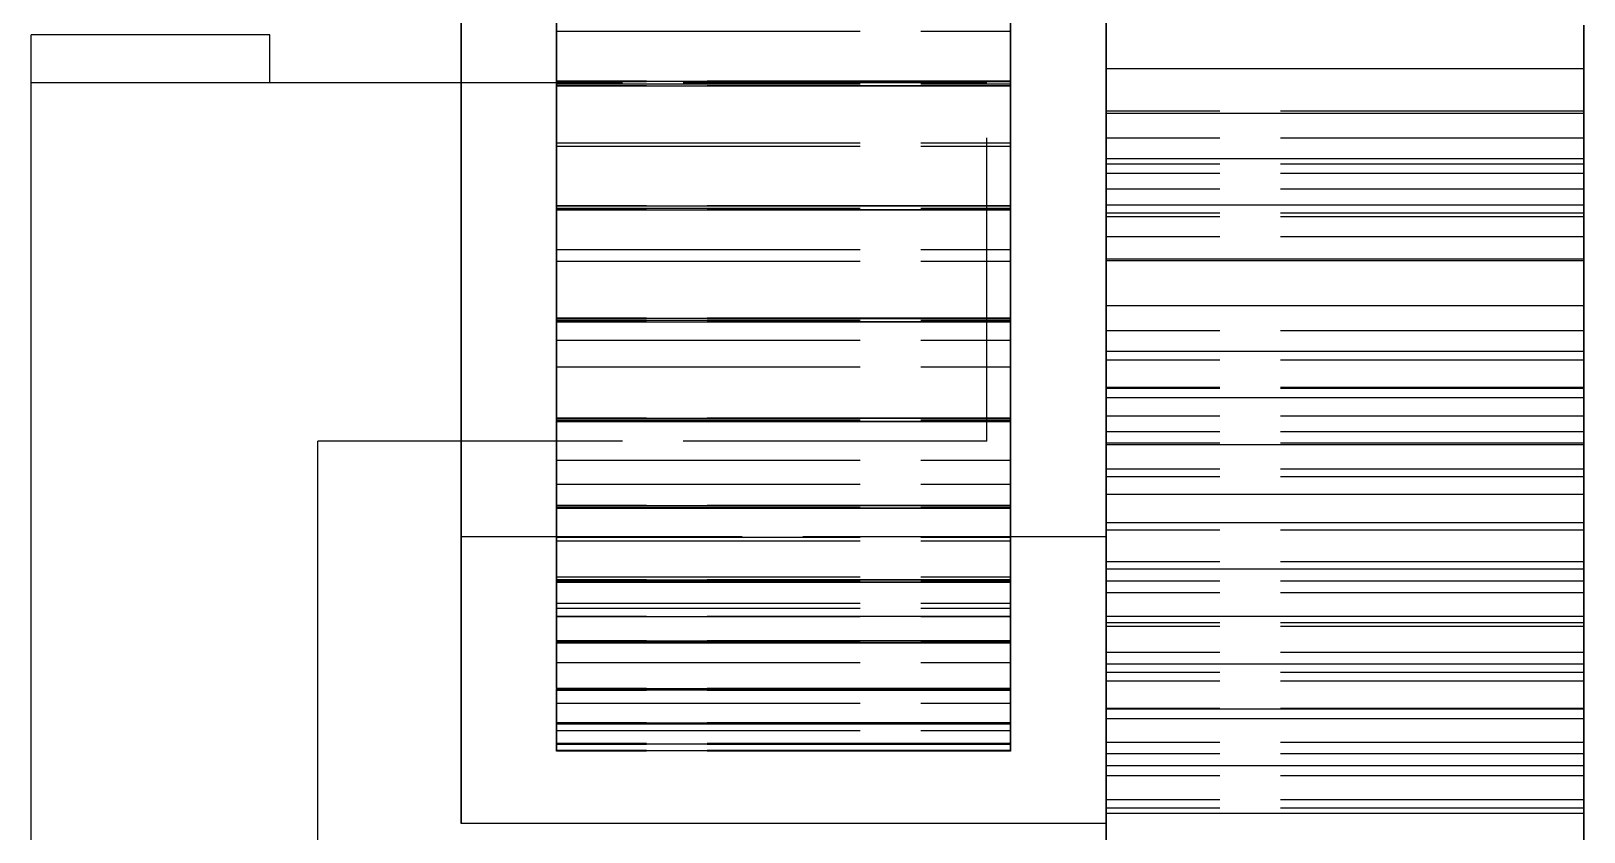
# Model space of a CAD drawing. Header units: millimetres. Extents: x -30 to 157, y -46 to 88.
# Drawn here: x 60.31 to 66.81, y -20.84 to -17.49 of the extents above; entities that cross this region are included whole.
import ezdxf

# ---------------------------------------------------------------- set-up
doc = ezdxf.new("R2010")
doc.units = ezdxf.units.MM
doc.linetypes.add('DASHED', pattern=[1.524, 1.27, -0.254])
doc.layers.add('HIDDEN', color=8, linetype='DASHED')
doc.layers.add('VISIBLE', color=7, linetype='CONTINUOUS')

msp = doc.modelspace()

# ---------------------------------------------------------------- linework, layer by layer
at = {"layer": 'HIDDEN'}
for points in [[(62.10936, -13.37919), (62.10936, -14.00148), (62.10936, -14.62376), (62.10936, -15.24605), (62.10936, -15.86834), (62.10936, -16.49063), (62.10936, -17.11292), (62.10936, -17.7352), (62.10936, -18.35749), (62.10936, -18.97978), (62.10936, -19.60207)], [(64.80936, -13.37919), (64.80936, -14.00148), (64.80936, -14.62376), (64.80936, -15.24605), (64.80936, -15.86834), (64.80936, -16.49063), (64.80936, -17.11292), (64.80936, -17.7352), (64.80936, -18.35749), (64.80936, -18.97978), (64.80936, -19.60207)], [(62.10936, -13.53785), (62.10936, -14.19824), (62.10936, -14.85862), (62.10936, -15.519), (62.10936, -16.17939), (62.10936, -16.83977), (62.10936, -17.50015), (62.10936, -18.16053), (62.10936, -18.82092), (62.10936, -19.4813), (62.10936, -20.14168), (62.10936, -20.80207)], [(64.80936, -13.53785), (64.80936, -14.19824), (64.80936, -14.85862), (64.80936, -15.519), (64.80936, -16.17939), (64.80936, -16.83977), (64.80936, -17.50015), (64.80936, -18.16053), (64.80936, -18.82092), (64.80936, -19.4813), (64.80936, -20.14168), (64.80936, -20.80207)], [(62.10936, -19.60207), (62.10936, -19.29092), (62.10936, -18.97978), (62.10936, -18.66864), (62.10936, -18.35749), (62.10936, -18.04635), (62.10936, -17.7352), (62.10936, -17.42406), (62.10936, -17.11292), (62.10936, -16.80177), (62.10936, -16.49063), (62.10936, -16.17948), (62.10936, -15.86834), (62.10936, -15.5572), (62.10936, -15.24605), (62.10936, -14.93491), (62.10936, -14.62376), (62.10936, -14.31262), (62.10936, -14.00148), (62.10936, -13.69033)], [(64.80936, -19.60207), (64.80936, -19.29092), (64.80936, -18.97978), (64.80936, -18.66864), (64.80936, -18.35749), (64.80936, -18.04635), (64.80936, -17.7352), (64.80936, -17.42406), (64.80936, -17.11292), (64.80936, -16.80177), (64.80936, -16.49063), (64.80936, -16.17948), (64.80936, -15.86834), (64.80936, -15.5572), (64.80936, -15.24605), (64.80936, -14.93491), (64.80936, -14.62376), (64.80936, -14.31262), (64.80936, -14.00148), (64.80936, -13.69033)], [(64.80936, -20.80207), (64.80936, -20.47188), (64.80936, -20.14168), (64.80936, -19.81149), (64.80936, -19.4813), (64.80936, -19.15111), (64.80936, -18.82092), (64.80936, -18.49073), (64.80936, -18.16053), (64.80936, -17.83034), (64.80936, -17.50015), (64.80936, -17.16996), (64.80936, -16.83977), (64.80936, -16.50958), (64.80936, -16.17939), (64.80936, -15.84919), (64.80936, -15.519), (64.80936, -15.18881), (64.80936, -14.85862), (64.80936, -14.52843), (64.80936, -14.19824), (64.80936, -13.86804)], [(62.50936, -16.95533), (62.50936, -17.48575)], [(62.50936, -17.48575), (62.50936, -16.95533)], [(64.40936, -16.95533), (64.40936, -17.48575)], [(64.40936, -17.48575), (64.40936, -16.95533)], [(62.50936, -17.69585), (62.50936, -17.40893)], [(62.50936, -17.40893), (62.50936, -17.69585)], [(64.40936, -17.69585), (64.40936, -17.40893)], [(64.40936, -17.40893), (64.40936, -17.69585)], [(64.80936, -17.46104), (64.80936, -17.64438)], [(66.80936, -17.46104), (66.80936, -17.64438)], [(60.30936, -17.70207), (60.30936, -17.50207)], [(60.30936, -17.70207), (60.30936, -17.50207)], [(60.30936, -17.70207), (60.30936, -17.50207)], [(60.30936, -17.70207), (60.30936, -17.50207)], [(60.30936, -17.70207), (60.30936, -17.50207)], [(61.30936, -17.50207), (60.30936, -17.50207)], [(61.30936, -17.50207), (60.30936, -17.50207)], [(61.30936, -17.50207), (60.30936, -17.50207)], [(61.30936, -17.50207), (60.30936, -17.50207)], [(61.30936, -17.50207), (60.30936, -17.50207)], [(61.30936, -17.70207), (61.30936, -17.50207)], [(61.30936, -17.70207), (61.30936, -17.50207)], [(61.30936, -17.70207), (61.30936, -17.50207)], [(61.30936, -17.70207), (61.30936, -17.50207)], [(61.30936, -17.70207), (61.30936, -17.50207)], [(62.50936, -17.48575), (62.50936, -17.96744)], [(62.50936, -17.96744), (62.50936, -17.48575)], [(62.50936, -17.48575), (64.40936, -17.48575)], [(62.50936, -17.48575), (64.40936, -17.48575)], [(64.40936, -17.48575), (64.40936, -17.96744)], [(64.40936, -17.96744), (64.40936, -17.48575)], [(64.80936, -17.64438), (64.80936, -17.83106)], [(66.80936, -17.64438), (64.80936, -17.64438)], [(66.80936, -17.64438), (66.80936, -17.83106)], [(60.30936, -22.70207), (60.30936, -17.70207)], [(64.30936, -17.70207), (60.30936, -17.70207)], [(61.30936, -17.70207), (60.30936, -17.70207)], [(61.30936, -17.70207), (60.30936, -17.70207)], [(61.30936, -17.70207), (60.30936, -17.70207)], [(61.30936, -17.70207), (60.30936, -17.70207)], [(61.30936, -17.70207), (60.30936, -17.70207)], [(61.30936, -17.70207), (60.30936, -17.70207)], [(64.30936, -17.70207), (62.10936, -17.70207)], [(62.50936, -17.69585), (62.50936, -17.69757)], [(62.50936, -17.69585), (62.50936, -17.69757)], [(64.40936, -17.69585), (62.50936, -17.69585)], [(62.50936, -17.69585), (64.40936, -17.69585)], [(62.50936, -17.70592), (62.50936, -17.69757)], [(62.50936, -17.69757), (62.50936, -17.70592)], [(64.40936, -17.69757), (62.50936, -17.69757)], [(64.40936, -17.69757), (62.50936, -17.69757)], [(62.50936, -17.71593), (62.50936, -17.70592)], [(62.50936, -17.70592), (62.50936, -17.71593)], [(62.50936, -17.70592), (64.40936, -17.70592)], [(62.50936, -17.70592), (64.40936, -17.70592)], [(62.50936, -17.95355), (62.50936, -17.71431)], [(62.50936, -17.71431), (62.50936, -17.71593)], [(62.50936, -17.71431), (62.50936, -17.71593)], [(62.50936, -17.71431), (62.50936, -17.95355)], [(62.50936, -17.71431), (64.40936, -17.71431)], [(64.40936, -17.71431), (62.50936, -17.71431)], [(64.40936, -17.71593), (62.50936, -17.71593)], [(64.40936, -17.71593), (62.50936, -17.71593)], [(64.30936, -19.20207), (64.30936, -17.70207)], [(64.30936, -19.20207), (64.30936, -17.70207)], [(64.40936, -17.69585), (64.40936, -17.69757)], [(64.40936, -17.69585), (64.40936, -17.69757)], [(64.40936, -17.70592), (64.40936, -17.69757)], [(64.40936, -17.69757), (64.40936, -17.70592)], [(64.40936, -17.71593), (64.40936, -17.70592)], [(64.40936, -17.70592), (64.40936, -17.71593)], [(64.40936, -17.95355), (64.40936, -17.71431)], [(64.40936, -17.71431), (64.40936, -17.71593)], [(64.40936, -17.71431), (64.40936, -17.71593)], [(64.40936, -17.71431), (64.40936, -17.95355)], [(64.80936, -17.82145), (64.80936, -17.93373)], [(64.80936, -18.08161), (64.80936, -17.82145)], [(64.80936, -17.82145), (64.80936, -18.08161)], [(64.80936, -17.93373), (64.80936, -17.82145)], [(66.80936, -17.82145), (64.80936, -17.82145)], [(66.80936, -17.82145), (64.80936, -17.82145)], [(64.80936, -17.83106), (64.80936, -18.02088)], [(66.80936, -17.83106), (64.80936, -17.83106)], [(66.80936, -17.82145), (66.80936, -17.93373)], [(66.80936, -18.08161), (66.80936, -17.82145)], [(66.80936, -17.82145), (66.80936, -18.08161)], [(66.80936, -17.93373), (66.80936, -17.82145)], [(66.80936, -17.83106), (66.80936, -18.02088)], [(64.80936, -17.93373), (64.80936, -18.04214)], [(64.80936, -18.04214), (64.80936, -17.93373)], [(66.80936, -17.93373), (64.80936, -17.93373)], [(66.80936, -17.93373), (64.80936, -17.93373)], [(66.80936, -17.93373), (66.80936, -18.04214)], [(66.80936, -18.04214), (66.80936, -17.93373)], [(62.50936, -18.21699), (62.50936, -17.95355)], [(62.50936, -17.95355), (62.50936, -18.21699)], [(62.50936, -17.95355), (64.40936, -17.95355)], [(62.50936, -17.95355), (64.40936, -17.95355)], [(62.50936, -17.96744), (62.50936, -18.39904)], [(62.50936, -18.39904), (62.50936, -17.96744)], [(62.50936, -17.96744), (64.40936, -17.96744)], [(62.50936, -17.96744), (64.40936, -17.96744)], [(64.40936, -18.21699), (64.40936, -17.95355)], [(64.40936, -17.95355), (64.40936, -18.21699)], [(64.40936, -17.96744), (64.40936, -18.39904)], [(64.40936, -18.39904), (64.40936, -17.96744)], [(64.80936, -18.02088), (64.80936, -18.2137)], [(66.80936, -18.02088), (64.80936, -18.02088)], [(64.80936, -18.04214), (64.80936, -18.14688)], [(64.80936, -18.14688), (64.80936, -18.04214)], [(66.80936, -18.04214), (64.80936, -18.04214)], [(66.80936, -18.04214), (64.80936, -18.04214)], [(66.80936, -18.02088), (66.80936, -18.2137)], [(66.80936, -18.04214), (66.80936, -18.14688)], [(66.80936, -18.14688), (66.80936, -18.04214)], [(64.80936, -18.26274), (64.80936, -18.08161)], [(64.80936, -18.08161), (64.80936, -18.26274)], [(66.80936, -18.08161), (64.80936, -18.08161)], [(66.80936, -18.08161), (64.80936, -18.08161)], [(66.80936, -18.26274), (66.80936, -18.08161)], [(66.80936, -18.08161), (66.80936, -18.26274)], [(64.80936, -18.14688), (64.80936, -18.24814)], [(64.80936, -18.24814), (64.80936, -18.14688)], [(66.80936, -18.14688), (64.80936, -18.14688)], [(66.80936, -18.14688), (64.80936, -18.14688)], [(66.80936, -18.14688), (66.80936, -18.24814)], [(66.80936, -18.24814), (66.80936, -18.14688)], [(62.50936, -18.21699), (62.50936, -18.21875)], [(62.50936, -18.21699), (62.50936, -18.21875)], [(64.40936, -18.21699), (62.50936, -18.21699)], [(62.50936, -18.21699), (64.40936, -18.21699)], [(62.50936, -18.22623), (62.50936, -18.21875)], [(62.50936, -18.21875), (62.50936, -18.22623)], [(64.40936, -18.21875), (62.50936, -18.21875)], [(64.40936, -18.21875), (62.50936, -18.21875)], [(62.50936, -18.23543), (62.50936, -18.22623)], [(62.50936, -18.22623), (62.50936, -18.23543)], [(62.50936, -18.22623), (64.40936, -18.22623)], [(62.50936, -18.22623), (64.40936, -18.22623)], [(62.50936, -18.44812), (62.50936, -18.23376)], [(62.50936, -18.23376), (62.50936, -18.23543)], [(62.50936, -18.23376), (62.50936, -18.23543)], [(62.50936, -18.23376), (62.50936, -18.44812)], [(62.50936, -18.23376), (64.40936, -18.23376)], [(64.40936, -18.23376), (62.50936, -18.23376)], [(64.40936, -18.23543), (62.50936, -18.23543)], [(64.40936, -18.23543), (62.50936, -18.23543)], [(64.40936, -18.21699), (64.40936, -18.21875)], [(64.40936, -18.21699), (64.40936, -18.21875)], [(64.40936, -18.22623), (64.40936, -18.21875)], [(64.40936, -18.21875), (64.40936, -18.22623)], [(64.40936, -18.23543), (64.40936, -18.22623)], [(64.40936, -18.22623), (64.40936, -18.23543)], [(64.40936, -18.44812), (64.40936, -18.23376)], [(64.40936, -18.23376), (64.40936, -18.23543)], [(64.40936, -18.23376), (64.40936, -18.23543)], [(64.40936, -18.23376), (64.40936, -18.44812)], [(64.80936, -18.2137), (64.80936, -18.44062)], [(66.80936, -18.2137), (64.80936, -18.2137)], [(64.80936, -18.24814), (64.80936, -18.34602)], [(64.80936, -18.34602), (64.80936, -18.24814)], [(66.80936, -18.24814), (64.80936, -18.24814)], [(66.80936, -18.24814), (64.80936, -18.24814)], [(64.80936, -18.44062), (64.80936, -18.26274)], [(64.80936, -18.26274), (64.80936, -18.44743)], [(66.80936, -18.26274), (64.80936, -18.26274)], [(66.80936, -18.26274), (64.80936, -18.26274)], [(66.80936, -18.2137), (66.80936, -18.44062)], [(66.80936, -18.24814), (66.80936, -18.34602)], [(66.80936, -18.34602), (66.80936, -18.24814)], [(66.80936, -18.44062), (66.80936, -18.26274)], [(66.80936, -18.26274), (66.80936, -18.44743)], [(64.80936, -18.34602), (64.80936, -18.44062)], [(64.80936, -18.44062), (64.80936, -18.34602)], [(66.80936, -18.34602), (64.80936, -18.34602)], [(66.80936, -18.34602), (64.80936, -18.34602)], [(66.80936, -18.34602), (66.80936, -18.44062)], [(66.80936, -18.44062), (66.80936, -18.34602)], [(62.50936, -18.39904), (62.50936, -18.77937)], [(62.50936, -18.77937), (62.50936, -18.39904)], [(62.50936, -18.39904), (64.40936, -18.39904)], [(62.50936, -18.39904), (64.40936, -18.39904)], [(62.50936, -18.68736), (62.50936, -18.44812)], [(62.50936, -18.44812), (62.50936, -18.68736)], [(62.50936, -18.44812), (64.40936, -18.44812)], [(62.50936, -18.44812), (64.40936, -18.44812)], [(64.40936, -18.39904), (64.40936, -18.77937)], [(64.40936, -18.77937), (64.40936, -18.39904)], [(64.40936, -18.68736), (64.40936, -18.44812)], [(64.40936, -18.44812), (64.40936, -18.68736)], [(66.80936, -18.44062), (64.80936, -18.44062)], [(64.80936, -18.44743), (64.80936, -18.63539)], [(66.80936, -18.44743), (64.80936, -18.44743)], [(66.80936, -18.44743), (66.80936, -18.63539)], [(64.80936, -18.63539), (64.80936, -18.8264)], [(66.80936, -18.63539), (64.80936, -18.63539)], [(66.80936, -18.63539), (66.80936, -18.8264)], [(62.50936, -18.68736), (62.50936, -18.68916)], [(62.50936, -18.68736), (62.50936, -18.68916)], [(64.40936, -18.68736), (62.50936, -18.68736)], [(62.50936, -18.68736), (64.40936, -18.68736)], [(62.50936, -18.69575), (62.50936, -18.68916)], [(62.50936, -18.68916), (62.50936, -18.69575)], [(64.40936, -18.68916), (62.50936, -18.68916)], [(64.40936, -18.68916), (62.50936, -18.68916)], [(62.50936, -18.7041), (62.50936, -18.69575)], [(62.50936, -18.69575), (62.50936, -18.7041)], [(62.50936, -18.69575), (64.40936, -18.69575)], [(62.50936, -18.69575), (64.40936, -18.69575)], [(62.50936, -18.89127), (62.50936, -18.70238)], [(62.50936, -18.70238), (62.50936, -18.7041)], [(62.50936, -18.70238), (62.50936, -18.7041)], [(62.50936, -18.70238), (62.50936, -18.89127)], [(62.50936, -18.70238), (64.40936, -18.70238)], [(64.40936, -18.70238), (62.50936, -18.70238)], [(64.40936, -18.7041), (62.50936, -18.7041)], [(64.40936, -18.7041), (62.50936, -18.7041)], [(64.40936, -18.68736), (64.40936, -18.68916)], [(64.40936, -18.68736), (64.40936, -18.68916)], [(64.40936, -18.69575), (64.40936, -18.68916)], [(64.40936, -18.68916), (64.40936, -18.69575)], [(64.40936, -18.7041), (64.40936, -18.69575)], [(64.40936, -18.69575), (64.40936, -18.7041)], [(64.40936, -18.89127), (64.40936, -18.70238)], [(64.40936, -18.70238), (64.40936, -18.7041)], [(64.40936, -18.70238), (64.40936, -18.7041)], [(64.40936, -18.70238), (64.40936, -18.89127)], [(62.50936, -18.77937), (62.50936, -19.10736)], [(62.50936, -19.10736), (62.50936, -18.77937)], [(62.50936, -18.77937), (64.40936, -18.77937)], [(62.50936, -18.77937), (64.40936, -18.77937)], [(64.40936, -18.77937), (64.40936, -19.10736)], [(64.40936, -19.10736), (64.40936, -18.77937)], [(64.80936, -18.73952), (64.80936, -18.8622)], [(64.80936, -18.97709), (64.80936, -18.73952)], [(64.80936, -18.73952), (64.80936, -18.97709)], [(64.80936, -18.8622), (64.80936, -18.73952)], [(66.80936, -18.73952), (64.80936, -18.73952)], [(66.80936, -18.73952), (64.80936, -18.73952)], [(66.80936, -18.73952), (66.80936, -18.8622)], [(66.80936, -18.97709), (66.80936, -18.73952)], [(66.80936, -18.73952), (66.80936, -18.97709)], [(66.80936, -18.8622), (66.80936, -18.73952)], [(64.80936, -18.8264), (64.80936, -19.0203)], [(66.80936, -18.8264), (64.80936, -18.8264)], [(66.80936, -18.8264), (66.80936, -19.0203)], [(62.50936, -19.10564), (62.50936, -18.89127)], [(62.50936, -18.89127), (62.50936, -19.10564)], [(62.50936, -18.89127), (64.40936, -18.89127)], [(62.50936, -18.89127), (64.40936, -18.89127)], [(64.40936, -19.10564), (64.40936, -18.89127)], [(64.40936, -18.89127), (64.40936, -19.10564)], [(64.80936, -18.8622), (64.80936, -18.98132)], [(64.80936, -18.98132), (64.80936, -18.8622)], [(66.80936, -18.8622), (64.80936, -18.8622)], [(66.80936, -18.8622), (64.80936, -18.8622)], [(66.80936, -18.8622), (66.80936, -18.98132)], [(66.80936, -18.98132), (66.80936, -18.8622)], [(64.80936, -19.16265), (64.80936, -18.97709)], [(64.80936, -18.97709), (64.80936, -19.16265)], [(66.80936, -18.97709), (64.80936, -18.97709)], [(66.80936, -18.97709), (64.80936, -18.97709)], [(66.80936, -19.16265), (66.80936, -18.97709)], [(66.80936, -18.97709), (66.80936, -19.16265)], [(64.80936, -18.98132), (64.80936, -19.09707)], [(64.80936, -19.09707), (64.80936, -18.98132)], [(66.80936, -18.98132), (64.80936, -18.98132)], [(66.80936, -18.98132), (64.80936, -18.98132)], [(64.80936, -19.0203), (64.80936, -19.21692)], [(66.80936, -19.0203), (64.80936, -19.0203)], [(66.80936, -18.98132), (66.80936, -19.09707)], [(66.80936, -19.09707), (66.80936, -18.98132)], [(66.80936, -19.0203), (66.80936, -19.21692)], [(62.50936, -19.10564), (62.50936, -19.10748)], [(62.50936, -19.10564), (62.50936, -19.10748)], [(64.40936, -19.10564), (62.50936, -19.10564)], [(62.50936, -19.10564), (64.40936, -19.10564)], [(62.50936, -19.10736), (62.50936, -19.38208)], [(62.50936, -19.38208), (62.50936, -19.10736)], [(62.50936, -19.10736), (64.40936, -19.10736)], [(62.50936, -19.10736), (64.40936, -19.10736)], [(62.50936, -19.11316), (62.50936, -19.10748)], [(62.50936, -19.10748), (62.50936, -19.11316)], [(64.40936, -19.10748), (62.50936, -19.10748)], [(64.40936, -19.10748), (62.50936, -19.10748)], [(64.40936, -19.10564), (64.40936, -19.10748)], [(64.40936, -19.10564), (64.40936, -19.10748)], [(64.40936, -19.10736), (64.40936, -19.38208)], [(64.40936, -19.38208), (64.40936, -19.10736)], [(64.40936, -19.11316), (64.40936, -19.10748)], [(64.40936, -19.10748), (64.40936, -19.11316)], [(64.80936, -19.09707), (64.80936, -19.2096)], [(64.80936, -19.2096), (64.80936, -19.09707)], [(66.80936, -19.09707), (64.80936, -19.09707)], [(66.80936, -19.09707), (64.80936, -19.09707)], [(66.80936, -19.09707), (66.80936, -19.2096)], [(66.80936, -19.2096), (66.80936, -19.09707)], [(62.50936, -19.12064), (62.50936, -19.11316)], [(62.50936, -19.11316), (62.50936, -19.12064)], [(62.50936, -19.11316), (64.40936, -19.11316)], [(62.50936, -19.11316), (64.40936, -19.11316)], [(62.50936, -19.28178), (62.50936, -19.11888)], [(62.50936, -19.11888), (62.50936, -19.12064)], [(62.50936, -19.11888), (62.50936, -19.12064)], [(62.50936, -19.11888), (62.50936, -19.28178)], [(62.50936, -19.11888), (64.40936, -19.11888)], [(64.40936, -19.11888), (62.50936, -19.11888)], [(64.40936, -19.12064), (62.50936, -19.12064)], [(64.40936, -19.12064), (62.50936, -19.12064)], [(64.40936, -19.12064), (64.40936, -19.11316)], [(64.40936, -19.11316), (64.40936, -19.12064)], [(64.40936, -19.28178), (64.40936, -19.11888)], [(64.40936, -19.11888), (64.40936, -19.12064)], [(64.40936, -19.11888), (64.40936, -19.12064)], [(64.40936, -19.11888), (64.40936, -19.28178)], [(64.80936, -19.35142), (64.80936, -19.16265)], [(64.80936, -19.16265), (64.80936, -19.35142)], [(66.80936, -19.16265), (64.80936, -19.16265)], [(66.80936, -19.16265), (64.80936, -19.16265)], [(66.80936, -19.35142), (66.80936, -19.16265)], [(66.80936, -19.16265), (66.80936, -19.35142)], [(64.30936, -19.20207), (61.50936, -19.20207)], [(61.50936, -21.20207), (61.50936, -19.20207)], [(64.30936, -19.20207), (62.10936, -19.20207)], [(64.80936, -19.2096), (64.80936, -19.31902)], [(64.80936, -19.31902), (64.80936, -19.2096)], [(66.80936, -19.2096), (64.80936, -19.2096)], [(66.80936, -19.2096), (64.80936, -19.2096)], [(64.80936, -19.21692), (64.80936, -19.42541)], [(66.80936, -19.21692), (64.80936, -19.21692)], [(66.80936, -19.2096), (66.80936, -19.31902)], [(66.80936, -19.31902), (66.80936, -19.2096)], [(66.80936, -19.21692), (66.80936, -19.42541)], [(62.50936, -19.47067), (62.50936, -19.28178)], [(62.50936, -19.28178), (62.50936, -19.47067)], [(62.50936, -19.28178), (64.40936, -19.28178)], [(62.50936, -19.28178), (64.40936, -19.28178)], [(64.40936, -19.47067), (64.40936, -19.28178)], [(64.40936, -19.28178), (64.40936, -19.47067)], [(64.80936, -19.31902), (64.80936, -19.42541)], [(64.80936, -19.42541), (64.80936, -19.31902)], [(66.80936, -19.31902), (64.80936, -19.31902)], [(66.80936, -19.31902), (64.80936, -19.31902)], [(64.80936, -19.42541), (64.80936, -19.35142)], [(64.80936, -19.35142), (64.80936, -19.54316)], [(66.80936, -19.35142), (64.80936, -19.35142)], [(66.80936, -19.35142), (64.80936, -19.35142)], [(66.80936, -19.31902), (66.80936, -19.42541)], [(66.80936, -19.42541), (66.80936, -19.31902)], [(66.80936, -19.42541), (66.80936, -19.35142)], [(66.80936, -19.35142), (66.80936, -19.54316)], [(62.50936, -19.38208), (62.50936, -19.60279)], [(62.50936, -19.60279), (62.50936, -19.38208)], [(62.50936, -19.38208), (64.40936, -19.38208)], [(62.50936, -19.38208), (64.40936, -19.38208)], [(64.40936, -19.38208), (64.40936, -19.60279)], [(64.40936, -19.60279), (64.40936, -19.38208)], [(66.80936, -19.42541), (64.80936, -19.42541)], [(62.50936, -19.47067), (62.50936, -19.47254)], [(62.50936, -19.47067), (62.50936, -19.47254)], [(64.40936, -19.47067), (62.50936, -19.47067)], [(62.50936, -19.47067), (64.40936, -19.47067)], [(62.50936, -19.4773), (62.50936, -19.47254)], [(62.50936, -19.47254), (62.50936, -19.4773)], [(64.40936, -19.47254), (62.50936, -19.47254)], [(64.40936, -19.47254), (62.50936, -19.47254)], [(62.50936, -19.48389), (62.50936, -19.4773)], [(62.50936, -19.4773), (62.50936, -19.48389)], [(62.50936, -19.4773), (64.40936, -19.4773)], [(62.50936, -19.4773), (64.40936, -19.4773)], [(62.50936, -19.61854), (62.50936, -19.48209)], [(62.50936, -19.48209), (62.50936, -19.48389)], [(62.50936, -19.48209), (62.50936, -19.48389)], [(62.50936, -19.48209), (62.50936, -19.61854)], [(62.50936, -19.48209), (64.40936, -19.48209)], [(64.40936, -19.48209), (62.50936, -19.48209)], [(64.40936, -19.48389), (62.50936, -19.48389)], [(64.40936, -19.48389), (62.50936, -19.48389)], [(64.40936, -19.47067), (64.40936, -19.47254)], [(64.40936, -19.47067), (64.40936, -19.47254)], [(64.40936, -19.4773), (64.40936, -19.47254)], [(64.40936, -19.47254), (64.40936, -19.4773)], [(64.40936, -19.48389), (64.40936, -19.4773)], [(64.40936, -19.4773), (64.40936, -19.48389)], [(64.40936, -19.61854), (64.40936, -19.48209)], [(64.40936, -19.48209), (64.40936, -19.48389)], [(64.40936, -19.48209), (64.40936, -19.48389)], [(64.40936, -19.48209), (64.40936, -19.61854)], [(64.80936, -19.54316), (64.80936, -19.73767)], [(66.80936, -19.54316), (64.80936, -19.54316)], [(66.80936, -19.54316), (66.80936, -19.73767)], [(64.80936, -19.60207), (62.10936, -19.60207)], [(62.50936, -19.60279), (62.50936, -19.76886)], [(62.50936, -19.76886), (62.50936, -19.60279)], [(62.50936, -19.60279), (64.40936, -19.60279)], [(62.50936, -19.60279), (64.40936, -19.60279)], [(62.50936, -19.78143), (62.50936, -19.61854)], [(62.50936, -19.61854), (62.50936, -19.78143)], [(62.50936, -19.61854), (64.40936, -19.61854)], [(62.50936, -19.61854), (64.40936, -19.61854)], [(64.40936, -19.60279), (64.40936, -19.76886)], [(64.40936, -19.76886), (64.40936, -19.60279)], [(64.40936, -19.78143), (64.40936, -19.61854)], [(64.40936, -19.61854), (64.40936, -19.78143)], [(64.80936, -19.5739), (64.80936, -19.70643)], [(64.80936, -19.78782), (64.80936, -19.5739)], [(64.80936, -19.5739), (64.80936, -19.78782)], [(64.80936, -19.70643), (64.80936, -19.5739)], [(66.80936, -19.5739), (64.80936, -19.5739)], [(66.80936, -19.5739), (64.80936, -19.5739)], [(66.80936, -19.5739), (66.80936, -19.70643)], [(66.80936, -19.78782), (66.80936, -19.5739)], [(66.80936, -19.5739), (66.80936, -19.78782)], [(66.80936, -19.70643), (66.80936, -19.5739)], [(64.80936, -19.70643), (64.80936, -19.83572)], [(64.80936, -19.83572), (64.80936, -19.70643)], [(66.80936, -19.70643), (64.80936, -19.70643)], [(66.80936, -19.70643), (64.80936, -19.70643)], [(64.80936, -19.73767), (64.80936, -19.93476)], [(66.80936, -19.73767), (64.80936, -19.73767)], [(66.80936, -19.70643), (66.80936, -19.83572)], [(66.80936, -19.83572), (66.80936, -19.70643)], [(66.80936, -19.73767), (66.80936, -19.93476)], [(62.50936, -19.87984), (62.50936, -19.76886)], [(62.50936, -19.76886), (62.50936, -19.87984)], [(62.50936, -19.76886), (64.40936, -19.76886)], [(62.50936, -19.76886), (64.40936, -19.76886)], [(62.50936, -19.78143), (62.50936, -19.78333)], [(62.50936, -19.78143), (62.50936, -19.78333)], [(64.40936, -19.78143), (62.50936, -19.78143)], [(62.50936, -19.78143), (64.40936, -19.78143)], [(62.50936, -19.78715), (62.50936, -19.78333)], [(62.50936, -19.78333), (62.50936, -19.78715)], [(64.40936, -19.78333), (62.50936, -19.78333)], [(64.40936, -19.78333), (62.50936, -19.78333)], [(62.50936, -19.79284), (62.50936, -19.78715)], [(62.50936, -19.78715), (62.50936, -19.79284)], [(62.50936, -19.78715), (64.40936, -19.78715)], [(62.50936, -19.78715), (64.40936, -19.78715)], [(62.50936, -19.90062), (62.50936, -19.791)], [(62.50936, -19.791), (62.50936, -19.79284)], [(62.50936, -19.791), (62.50936, -19.79284)], [(62.50936, -19.791), (62.50936, -19.90062)], [(62.50936, -19.791), (64.40936, -19.791)], [(64.40936, -19.791), (62.50936, -19.791)], [(64.40936, -19.79284), (62.50936, -19.79284)], [(64.40936, -19.79284), (62.50936, -19.79284)], [(64.40936, -19.87984), (64.40936, -19.76886)], [(64.40936, -19.76886), (64.40936, -19.87984)], [(64.40936, -19.78143), (64.40936, -19.78333)], [(64.40936, -19.78143), (64.40936, -19.78333)], [(64.40936, -19.78715), (64.40936, -19.78333)], [(64.40936, -19.78333), (64.40936, -19.78715)], [(64.40936, -19.79284), (64.40936, -19.78715)], [(64.40936, -19.78715), (64.40936, -19.79284)], [(64.40936, -19.90062), (64.40936, -19.791)], [(64.40936, -19.791), (64.40936, -19.79284)], [(64.40936, -19.791), (64.40936, -19.79284)], [(64.40936, -19.791), (64.40936, -19.90062)], [(64.80936, -19.97697), (64.80936, -19.78782)], [(64.80936, -19.78782), (64.80936, -19.97697)], [(66.80936, -19.78782), (64.80936, -19.78782)], [(66.80936, -19.78782), (64.80936, -19.78782)], [(66.80936, -19.97697), (66.80936, -19.78782)], [(66.80936, -19.78782), (66.80936, -19.97697)], [(62.50936, -19.9354), (62.50936, -19.87984)], [(62.50936, -19.87984), (62.50936, -19.9354)], [(62.50936, -19.87984), (64.40936, -19.87984)], [(62.50936, -19.87984), (64.40936, -19.87984)], [(64.40936, -19.9354), (64.40936, -19.87984)], [(64.40936, -19.87984), (64.40936, -19.9354)], [(64.80936, -19.83572), (64.80936, -19.96196)], [(64.80936, -19.96196), (64.80936, -19.83572)], [(66.80936, -19.83572), (64.80936, -19.83572)], [(66.80936, -19.83572), (64.80936, -19.83572)], [(66.80936, -19.83572), (66.80936, -19.96196)], [(66.80936, -19.96196), (66.80936, -19.83572)], [(62.50936, -20.03706), (62.50936, -19.90062)], [(62.50936, -19.90062), (62.50936, -20.03706)], [(62.50936, -19.90062), (64.40936, -19.90062)], [(62.50936, -19.90062), (64.40936, -19.90062)], [(62.50936, -19.9354), (64.40936, -19.9354)], [(64.40936, -19.9354), (62.50936, -19.9354)], [(64.40936, -20.03706), (64.40936, -19.90062)], [(64.40936, -19.90062), (64.40936, -20.03706)], [(64.80936, -19.93476), (64.80936, -20.13431)], [(66.80936, -19.93476), (64.80936, -19.93476)], [(66.80936, -19.93476), (66.80936, -20.13431)], [(64.80936, -19.96196), (64.80936, -20.08527)], [(64.80936, -20.08527), (64.80936, -19.96196)], [(66.80936, -19.96196), (64.80936, -19.96196)], [(66.80936, -19.96196), (64.80936, -19.96196)], [(64.80936, -20.16899), (64.80936, -19.97697)], [(64.80936, -19.97697), (64.80936, -20.16899)], [(66.80936, -19.97697), (64.80936, -19.97697)], [(66.80936, -19.97697), (64.80936, -19.97697)], [(66.80936, -19.96196), (66.80936, -20.08527)], [(66.80936, -20.08527), (66.80936, -19.96196)], [(66.80936, -20.16899), (66.80936, -19.97697)], [(66.80936, -19.97697), (66.80936, -20.16899)], [(62.50936, -20.03706), (62.50936, -20.03897)], [(62.50936, -20.03706), (62.50936, -20.03897)], [(64.40936, -20.03706), (62.50936, -20.03706)], [(62.50936, -20.03706), (64.40936, -20.03706)], [(62.50936, -20.04185), (62.50936, -20.03897)], [(62.50936, -20.03897), (62.50936, -20.04185)], [(64.40936, -20.03897), (62.50936, -20.03897)], [(64.40936, -20.03897), (62.50936, -20.03897)], [(62.50936, -20.04661), (62.50936, -20.04185)], [(62.50936, -20.04185), (62.50936, -20.04661)], [(62.50936, -20.04185), (64.40936, -20.04185)], [(62.50936, -20.04185), (64.40936, -20.04185)], [(62.50936, -20.12723), (62.50936, -20.04475)], [(62.50936, -20.04475), (62.50936, -20.04661)], [(62.50936, -20.04475), (62.50936, -20.04661)], [(62.50936, -20.04475), (62.50936, -20.12723)], [(62.50936, -20.04475), (64.40936, -20.04475)], [(64.40936, -20.04475), (62.50936, -20.04475)], [(64.40936, -20.04661), (62.50936, -20.04661)], [(64.40936, -20.04661), (62.50936, -20.04661)], [(64.40936, -20.03706), (64.40936, -20.03897)], [(64.40936, -20.03706), (64.40936, -20.03897)], [(64.40936, -20.04185), (64.40936, -20.03897)], [(64.40936, -20.03897), (64.40936, -20.04185)], [(64.40936, -20.04661), (64.40936, -20.04185)], [(64.40936, -20.04185), (64.40936, -20.04661)], [(64.40936, -20.12723), (64.40936, -20.04475)], [(64.40936, -20.04475), (64.40936, -20.04661)], [(64.40936, -20.04475), (64.40936, -20.04661)], [(64.40936, -20.04475), (64.40936, -20.12723)], [(62.50936, -20.23685), (62.50936, -20.12723)], [(62.50936, -20.12723), (62.50936, -20.23685)], [(62.50936, -20.12723), (64.40936, -20.12723)], [(62.50936, -20.12723), (64.40936, -20.12723)], [(64.40936, -20.23685), (64.40936, -20.12723)], [(64.40936, -20.12723), (64.40936, -20.23685)], [(64.80936, -20.08527), (64.80936, -20.20574)], [(64.80936, -20.20574), (64.80936, -20.08527)], [(66.80936, -20.08527), (64.80936, -20.08527)], [(66.80936, -20.08527), (64.80936, -20.08527)], [(64.80936, -20.13431), (64.80936, -20.32343)], [(66.80936, -20.13431), (64.80936, -20.13431)], [(66.80936, -20.08527), (66.80936, -20.20574)], [(66.80936, -20.20574), (66.80936, -20.08527)], [(66.80936, -20.13431), (66.80936, -20.32343)], [(64.80936, -20.32343), (64.80936, -20.16899)], [(64.80936, -20.16899), (64.80936, -20.36366)], [(66.80936, -20.16899), (64.80936, -20.16899)], [(66.80936, -20.16899), (64.80936, -20.16899)], [(64.80936, -20.20574), (64.80936, -20.32343)], [(64.80936, -20.32343), (64.80936, -20.20574)], [(66.80936, -20.20574), (64.80936, -20.20574)], [(66.80936, -20.20574), (64.80936, -20.20574)], [(66.80936, -20.32343), (66.80936, -20.16899)], [(66.80936, -20.16899), (66.80936, -20.36366)], [(66.80936, -20.20574), (66.80936, -20.32343)], [(66.80936, -20.32343), (66.80936, -20.20574)], [(62.50936, -20.23685), (62.50936, -20.23877)], [(62.50936, -20.23685), (62.50936, -20.23877)], [(64.40936, -20.23685), (62.50936, -20.23685)], [(62.50936, -20.23685), (64.40936, -20.23685)], [(62.50936, -20.24069), (62.50936, -20.23877)], [(62.50936, -20.23877), (62.50936, -20.24069)], [(64.40936, -20.23877), (62.50936, -20.23877)], [(64.40936, -20.23877), (62.50936, -20.23877)], [(62.50936, -20.24452), (62.50936, -20.24069)], [(62.50936, -20.24069), (62.50936, -20.24452)], [(62.50936, -20.24069), (64.40936, -20.24069)], [(62.50936, -20.24069), (64.40936, -20.24069)], [(62.50936, -20.29774), (62.50936, -20.24263)], [(62.50936, -20.24263), (62.50936, -20.24452)], [(62.50936, -20.24263), (62.50936, -20.24452)], [(62.50936, -20.24263), (62.50936, -20.29774)], [(62.50936, -20.24263), (64.40936, -20.24263)], [(64.40936, -20.24263), (62.50936, -20.24263)], [(64.40936, -20.24452), (62.50936, -20.24452)], [(64.40936, -20.24452), (62.50936, -20.24452)], [(64.40936, -20.23685), (64.40936, -20.23877)], [(64.40936, -20.23685), (64.40936, -20.23877)], [(64.40936, -20.24069), (64.40936, -20.23877)], [(64.40936, -20.23877), (64.40936, -20.24069)], [(64.40936, -20.24452), (64.40936, -20.24069)], [(64.40936, -20.24069), (64.40936, -20.24452)], [(64.40936, -20.29774), (64.40936, -20.24263)], [(64.40936, -20.24263), (64.40936, -20.24452)], [(64.40936, -20.24263), (64.40936, -20.24452)], [(64.40936, -20.24263), (64.40936, -20.29774)], [(62.50936, -20.29774), (62.50936, -20.38022)], [(62.50936, -20.38022), (62.50936, -20.29774)], [(62.50936, -20.29774), (64.40936, -20.29774)], [(62.50936, -20.29774), (64.40936, -20.29774)], [(64.40936, -20.29774), (64.40936, -20.38022)], [(64.40936, -20.38022), (64.40936, -20.29774)], [(64.80936, -20.32085), (64.80936, -20.46264)], [(64.80936, -20.51017), (64.80936, -20.32085)], [(64.80936, -20.32085), (64.80936, -20.51017)], [(64.80936, -20.46264), (64.80936, -20.32085)], [(66.80936, -20.32085), (64.80936, -20.32085)], [(66.80936, -20.32085), (64.80936, -20.32085)], [(66.80936, -20.32343), (64.80936, -20.32343)], [(66.80936, -20.32085), (66.80936, -20.46264)], [(66.80936, -20.51017), (66.80936, -20.32085)], [(66.80936, -20.32085), (66.80936, -20.51017)], [(66.80936, -20.46264), (66.80936, -20.32085)], [(62.50936, -20.38022), (62.50936, -20.38216)], [(62.50936, -20.38022), (62.50936, -20.38216)], [(62.50936, -20.38022), (64.40936, -20.38022)], [(64.40936, -20.38022), (62.50936, -20.38022)], [(62.50936, -20.38216), (62.50936, -20.38312)], [(62.50936, -20.38312), (62.50936, -20.38216)], [(64.40936, -20.38216), (62.50936, -20.38216)], [(64.40936, -20.38216), (62.50936, -20.38216)], [(62.50936, -20.38312), (62.50936, -20.386)], [(62.50936, -20.386), (62.50936, -20.38312)], [(62.50936, -20.38312), (64.40936, -20.38312)], [(62.50936, -20.38312), (64.40936, -20.38312)], [(62.50936, -20.38409), (62.50936, -20.386)], [(62.50936, -20.38409), (62.50936, -20.41168)], [(62.50936, -20.41168), (62.50936, -20.38409)], [(62.50936, -20.38409), (62.50936, -20.386)], [(64.40936, -20.38409), (62.50936, -20.38409)], [(62.50936, -20.38409), (64.40936, -20.38409)], [(64.40936, -20.386), (62.50936, -20.386)], [(64.40936, -20.386), (62.50936, -20.386)], [(64.40936, -20.38022), (64.40936, -20.38216)], [(64.40936, -20.38022), (64.40936, -20.38216)], [(64.40936, -20.38216), (64.40936, -20.38312)], [(64.40936, -20.38312), (64.40936, -20.38216)], [(64.40936, -20.38312), (64.40936, -20.386)], [(64.40936, -20.386), (64.40936, -20.38312)], [(64.40936, -20.38409), (64.40936, -20.386)], [(64.40936, -20.38409), (64.40936, -20.41168)], [(64.40936, -20.41168), (64.40936, -20.38409)], [(64.40936, -20.38409), (64.40936, -20.386)], [(64.80936, -20.36366), (64.80936, -20.56078)], [(66.80936, -20.36366), (64.80936, -20.36366)], [(66.80936, -20.36366), (66.80936, -20.56078)], [(62.50936, -20.41168), (62.50936, -20.4668)], [(62.50936, -20.4668), (62.50936, -20.41168)], [(62.50936, -20.41168), (64.40936, -20.41168)], [(62.50936, -20.41168), (64.40936, -20.41168)], [(62.50936, -20.4668), (62.50936, -20.46873)], [(62.50936, -20.4668), (62.50936, -20.46873)], [(64.40936, -20.4668), (62.50936, -20.4668)], [(64.40936, -20.4668), (62.50936, -20.4668)], [(62.50936, -20.46873), (62.50936, -20.47066)], [(62.50936, -20.46873), (62.50936, -20.47066)], [(62.50936, -20.46873), (62.50936, -20.49633)], [(62.50936, -20.49633), (62.50936, -20.46873)], [(62.50936, -20.46873), (62.50936, -20.47066)], [(62.50936, -20.47066), (62.50936, -20.46873)], [(64.40936, -20.46873), (62.50936, -20.46873)], [(64.40936, -20.46873), (62.50936, -20.46873)], [(62.50936, -20.46873), (64.40936, -20.46873)], [(64.40936, -20.46873), (62.50936, -20.46873)], [(62.50936, -20.46873), (64.40936, -20.46873)], [(62.50936, -20.46873), (64.40936, -20.46873)], [(62.50936, -20.46873), (64.40936, -20.46873)], [(64.40936, -20.46873), (62.50936, -20.46873)], [(64.40936, -20.47066), (62.50936, -20.47066)], [(64.40936, -20.47066), (62.50936, -20.47066)], [(64.40936, -20.41168), (64.40936, -20.4668)], [(64.40936, -20.4668), (64.40936, -20.41168)], [(64.40936, -20.4668), (64.40936, -20.46873)], [(64.40936, -20.4668), (64.40936, -20.46873)], [(64.40936, -20.46873), (64.40936, -20.47066)], [(64.40936, -20.46873), (64.40936, -20.47066)], [(64.40936, -20.46873), (64.40936, -20.49633)], [(64.40936, -20.49633), (64.40936, -20.46873)], [(64.40936, -20.46873), (64.40936, -20.47066)], [(64.40936, -20.47066), (64.40936, -20.46873)], [(64.80936, -20.46264), (64.80936, -20.60154)], [(64.80936, -20.60154), (64.80936, -20.46264)], [(66.80936, -20.46264), (64.80936, -20.46264)], [(66.80936, -20.46264), (64.80936, -20.46264)], [(66.80936, -20.46264), (66.80936, -20.60154)], [(66.80936, -20.60154), (66.80936, -20.46264)], [(62.50936, -20.49633), (62.50936, -20.49826)], [(62.50936, -20.49633), (62.50936, -20.49826)], [(64.40936, -20.49633), (62.50936, -20.49633)], [(62.50936, -20.49633), (64.40936, -20.49633)], [(62.50936, -20.49826), (62.50936, -20.4973)], [(62.50936, -20.4973), (62.50936, -20.49826)], [(64.40936, -20.4973), (62.50936, -20.4973)], [(64.40936, -20.49826), (62.50936, -20.49826)], [(64.40936, -20.49826), (62.50936, -20.49826)], [(64.40936, -20.49633), (64.40936, -20.49826)], [(64.40936, -20.49633), (64.40936, -20.49826)], [(64.40936, -20.49826), (64.40936, -20.4973)], [(64.40936, -20.4973), (64.40936, -20.49826)], [(64.80936, -20.70207), (64.80936, -20.51017)], [(64.80936, -20.51017), (64.80936, -20.70207)], [(66.80936, -20.51017), (64.80936, -20.51017)], [(66.80936, -20.51017), (64.80936, -20.51017)], [(66.80936, -20.70207), (66.80936, -20.51017)], [(66.80936, -20.51017), (66.80936, -20.70207)], [(64.80936, -20.56078), (64.80936, -20.76019)], [(66.80936, -20.56078), (64.80936, -20.56078)], [(64.80936, -20.60154), (64.80936, -20.7377)], [(64.80936, -20.7377), (64.80936, -20.60154)], [(66.80936, -20.60154), (64.80936, -20.60154)], [(66.80936, -20.60154), (64.80936, -20.60154)], [(66.80936, -20.56078), (66.80936, -20.76019)], [(66.80936, -20.60154), (66.80936, -20.7377)], [(66.80936, -20.7377), (66.80936, -20.60154)], [(64.80936, -20.89648), (64.80936, -20.70207)], [(64.80936, -20.70207), (64.80936, -20.89648)], [(66.80936, -20.70207), (64.80936, -20.70207)], [(66.80936, -20.70207), (64.80936, -20.70207)], [(66.80936, -20.89648), (66.80936, -20.70207)], [(66.80936, -20.70207), (66.80936, -20.89648)], [(64.80936, -20.7377), (64.80936, -20.87124)], [(64.80936, -20.87124), (64.80936, -20.7377)], [(66.80936, -20.7377), (64.80936, -20.7377)], [(66.80936, -20.7377), (64.80936, -20.7377)], [(64.80936, -20.76019), (64.80936, -20.96178)], [(66.80936, -20.76019), (64.80936, -20.76019)], [(66.80936, -20.7377), (66.80936, -20.87124)], [(66.80936, -20.87124), (66.80936, -20.7377)], [(66.80936, -20.76019), (66.80936, -20.96178)]]:
    msp.add_lwpolyline(points, dxfattribs=at)
at = {"layer": 'VISIBLE'}
for points in [[(62.10936, -20.80207), (62.10936, -20.47188), (62.10936, -20.14168), (62.10936, -19.81149), (62.10936, -19.4813), (62.10936, -19.15111), (62.10936, -18.82092), (62.10936, -18.49073), (62.10936, -18.16053), (62.10936, -17.83034), (62.10936, -17.50015), (62.10936, -17.16996), (62.10936, -16.83977), (62.10936, -16.50958), (62.10936, -16.17939), (62.10936, -15.84919), (62.10936, -15.519), (62.10936, -15.18881), (62.10936, -14.85862), (62.10936, -14.52843), (62.10936, -14.19824), (62.10936, -13.86804)], [(64.80936, -17.64438), (64.80936, -17.46104)], [(66.80936, -17.64438), (66.80936, -17.46104)], [(60.30936, -17.70207), (60.30936, -17.50207)], [(61.30936, -17.50207), (60.30936, -17.50207)], [(61.30936, -17.70207), (61.30936, -17.50207)], [(64.80936, -17.83106), (64.80936, -17.64438)], [(66.80936, -17.64438), (64.80936, -17.64438)], [(66.80936, -17.83106), (66.80936, -17.64438)], [(60.30936, -22.70207), (60.30936, -17.70207)], [(62.10936, -17.70207), (60.30936, -17.70207)], [(64.80936, -18.02088), (64.80936, -17.83106)], [(66.80936, -17.83106), (64.80936, -17.83106)], [(66.80936, -18.02088), (66.80936, -17.83106)], [(64.80936, -18.2137), (64.80936, -18.02088)], [(66.80936, -18.02088), (64.80936, -18.02088)], [(66.80936, -18.2137), (66.80936, -18.02088)], [(64.80936, -18.44062), (64.80936, -18.2137)], [(66.80936, -18.2137), (64.80936, -18.2137)], [(66.80936, -18.44062), (66.80936, -18.2137)], [(64.80936, -18.44743), (64.80936, -18.44062)], [(66.80936, -18.44062), (64.80936, -18.44062)], [(64.80936, -18.63539), (64.80936, -18.44743)], [(66.80936, -18.44743), (64.80936, -18.44743)], [(66.80936, -18.44743), (66.80936, -18.44062)], [(66.80936, -18.63539), (66.80936, -18.44743)], [(64.80936, -18.8264), (64.80936, -18.63539)], [(66.80936, -18.63539), (64.80936, -18.63539)], [(66.80936, -18.8264), (66.80936, -18.63539)], [(64.80936, -19.0203), (64.80936, -18.8264)], [(66.80936, -18.8264), (64.80936, -18.8264)], [(66.80936, -19.0203), (66.80936, -18.8264)], [(64.80936, -19.21692), (64.80936, -19.0203)], [(66.80936, -19.0203), (64.80936, -19.0203)], [(66.80936, -19.21692), (66.80936, -19.0203)], [(62.10936, -19.20207), (61.50936, -19.20207)], [(61.50936, -21.20207), (61.50936, -19.20207)], [(64.80936, -19.42541), (64.80936, -19.21692)], [(66.80936, -19.21692), (64.80936, -19.21692)], [(66.80936, -19.42541), (66.80936, -19.21692)], [(64.80936, -19.54316), (64.80936, -19.42541)], [(66.80936, -19.42541), (64.80936, -19.42541)], [(66.80936, -19.54316), (66.80936, -19.42541)], [(64.80936, -19.73767), (64.80936, -19.54316)], [(66.80936, -19.54316), (64.80936, -19.54316)], [(66.80936, -19.73767), (66.80936, -19.54316)], [(64.80936, -19.93476), (64.80936, -19.73767)], [(66.80936, -19.73767), (64.80936, -19.73767)], [(66.80936, -19.93476), (66.80936, -19.73767)], [(64.80936, -20.13431), (64.80936, -19.93476)], [(66.80936, -19.93476), (64.80936, -19.93476)], [(66.80936, -20.13431), (66.80936, -19.93476)], [(64.80936, -20.32343), (64.80936, -20.13431)], [(66.80936, -20.13431), (64.80936, -20.13431)], [(66.80936, -20.32343), (66.80936, -20.13431)], [(64.80936, -20.36366), (64.80936, -20.32343)], [(66.80936, -20.32343), (64.80936, -20.32343)], [(66.80936, -20.36366), (66.80936, -20.32343)], [(64.80936, -20.56078), (64.80936, -20.36366)], [(66.80936, -20.36366), (64.80936, -20.36366)], [(66.80936, -20.56078), (66.80936, -20.36366)], [(64.80936, -20.76019), (64.80936, -20.56078)], [(66.80936, -20.56078), (64.80936, -20.56078)], [(66.80936, -20.76019), (66.80936, -20.56078)], [(64.80936, -20.96178), (64.80936, -20.76019)], [(66.80936, -20.76019), (64.80936, -20.76019)], [(66.80936, -20.96178), (66.80936, -20.76019)], [(64.80936, -20.80207), (62.10936, -20.80207)]]:
    msp.add_lwpolyline(points, dxfattribs=at)

doc.saveas('drawing.dxf')
